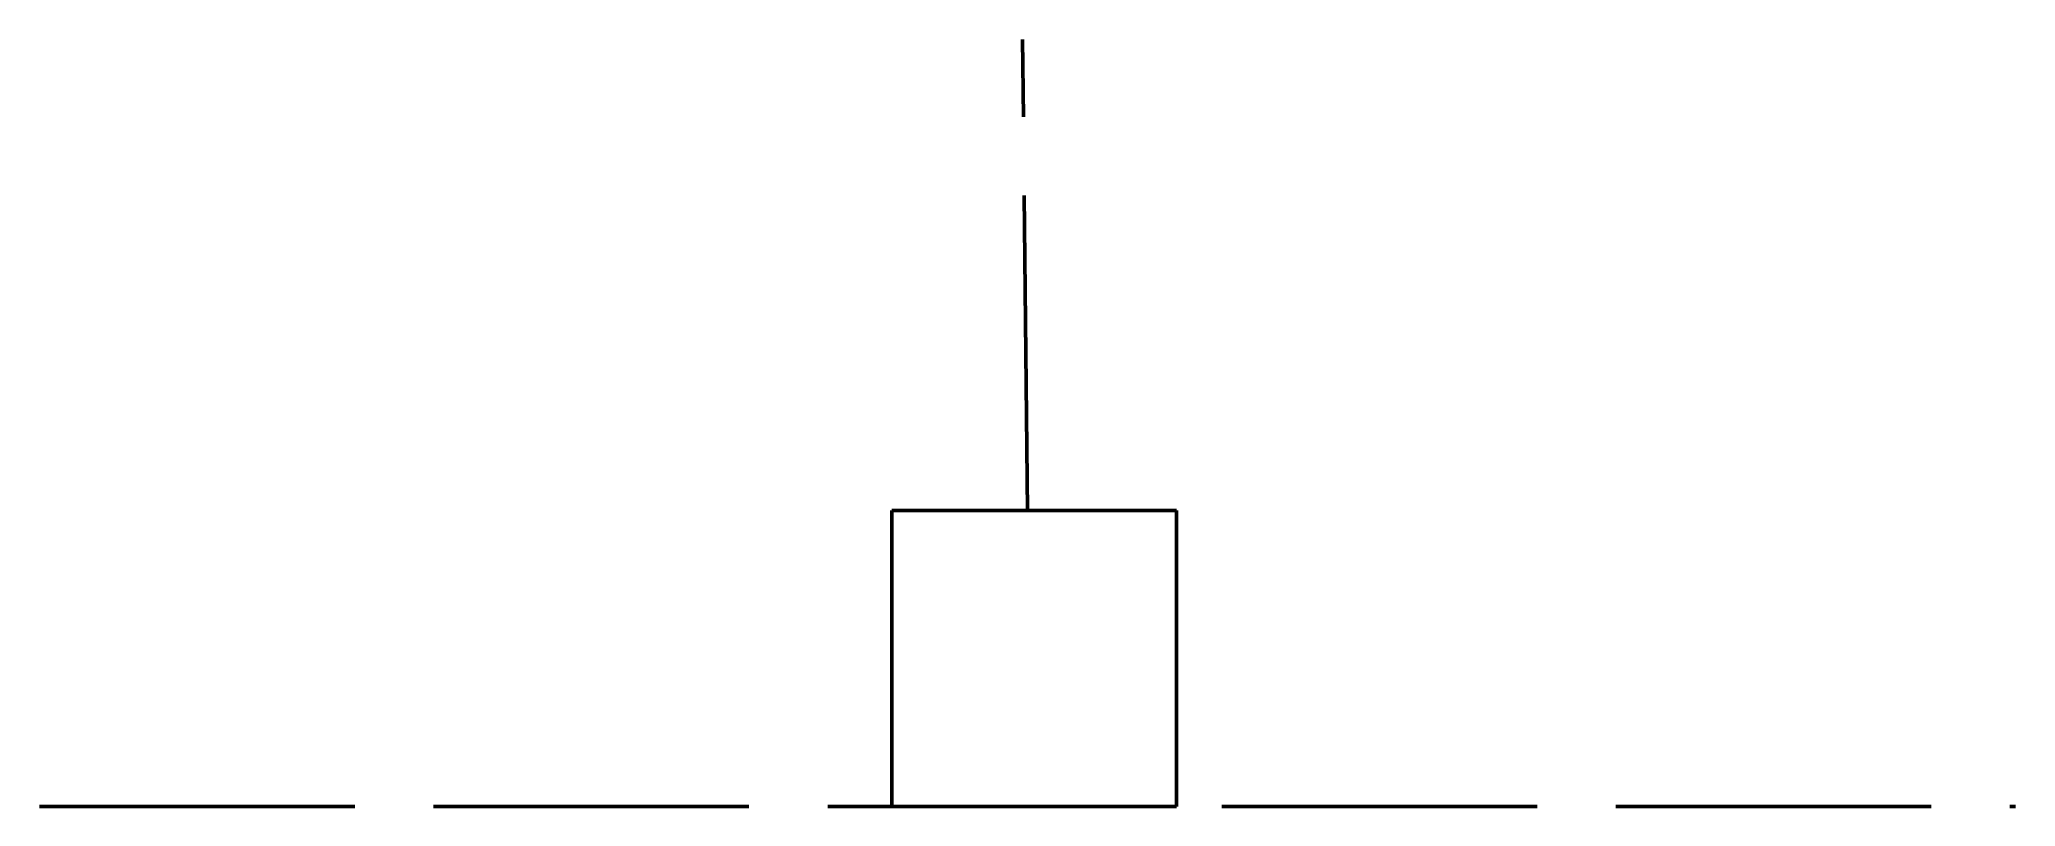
# Model space of a CAD drawing. Header units: metres. Extents: x 5301.6 to 5376.8, y 1279.7 to 1308.9.
import ezdxf

# ---------------------------------------------------------------- set-up
doc = ezdxf.new("R2010")
doc.units = ezdxf.units.M
doc.linetypes.add('ACAD_ISO02W100', pattern=[15, 12, -3])
doc.linetypes.add('ACAD_ISO03W100', pattern=[30, 12, -18])

msp = doc.modelspace()

# ---------------------------------------------------------------- linework, layer by layer
at = {"linetype": 'ACAD_ISO02W100', "lineweight": 50}
for p, q in [((5339.171, 1290.987), (5338.984, 1308.927)), ((5338.984, 1308.927), (5338.984, 1308.927)), ((5301.566, 1279.719), (5376.776, 1279.719))]:
    msp.add_line(p, q, dxfattribs=at)
at = {"linetype": 'ACAD_ISO03W100', "lineweight": 50}
msp.add_lwpolyline([(5334.002, 1279.719), (5344.848, 1279.719), (5344.848, 1290.987), (5334.002, 1290.987)], close=True, dxfattribs=at)

doc.saveas('drawing.dxf')
